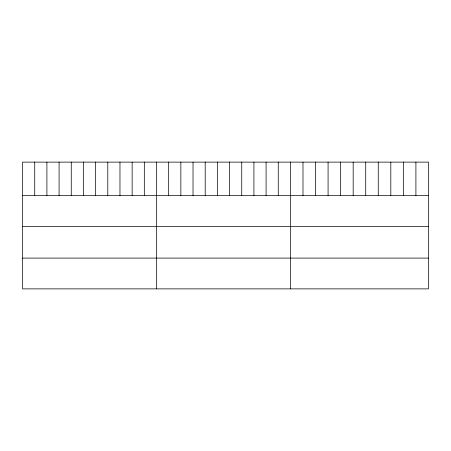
<?xml version="1.0" encoding="UTF-8"?>
<svg xmlns="http://www.w3.org/2000/svg" width="451" height="451" viewBox="0 0 451 451"><rect width="100%" height="100%" fill="white"/><g stroke="black" fill="none" stroke-linecap="round" stroke-linejoin="round"><path stroke-width="0.68" d="M428.45 195.593L428.45 288.877L22.55 288.877L22.55 162.123L428.45 162.123L428.45 195.593L22.55 195.593M22.55 226.379L428.45 226.379M22.55 258.096L428.45 258.096M415.907 162.123L415.907 195.593M403.357 162.123L403.357 195.593M390.814 162.123L390.814 195.593M378.265 162.123L378.265 195.593M365.722 162.123L365.722 195.593M353.172 162.123L353.172 195.593M340.629 162.123L340.629 195.593M328.08 162.123L328.08 195.593M315.537 162.123L315.537 195.593M302.987 162.123L302.987 195.593M290.444 162.123L290.444 288.877M278.267 162.123L278.267 195.593M266.09 162.123L266.09 195.593M253.913 162.123L253.913 195.593M241.736 162.123L241.736 195.593M229.559 162.123L229.559 195.593M217.382 162.123L217.382 195.593M205.205 162.123L205.205 195.593M193.028 162.123L193.028 195.593M180.851 162.123L180.851 195.593M168.674 162.123L168.674 195.593M156.497 162.123L156.497 288.877M144.32 162.123L144.32 195.593M132.143 162.123L132.143 195.593M119.966 162.123L119.966 195.593M107.789 162.123L107.789 195.593M95.612 162.123L95.612 195.593M83.435 162.123L83.435 195.593M71.258 162.123L71.258 195.593M59.081 162.123L59.081 195.593M46.904 162.123L46.904 195.593M34.727 162.123L34.727 195.593"/></g></svg>
